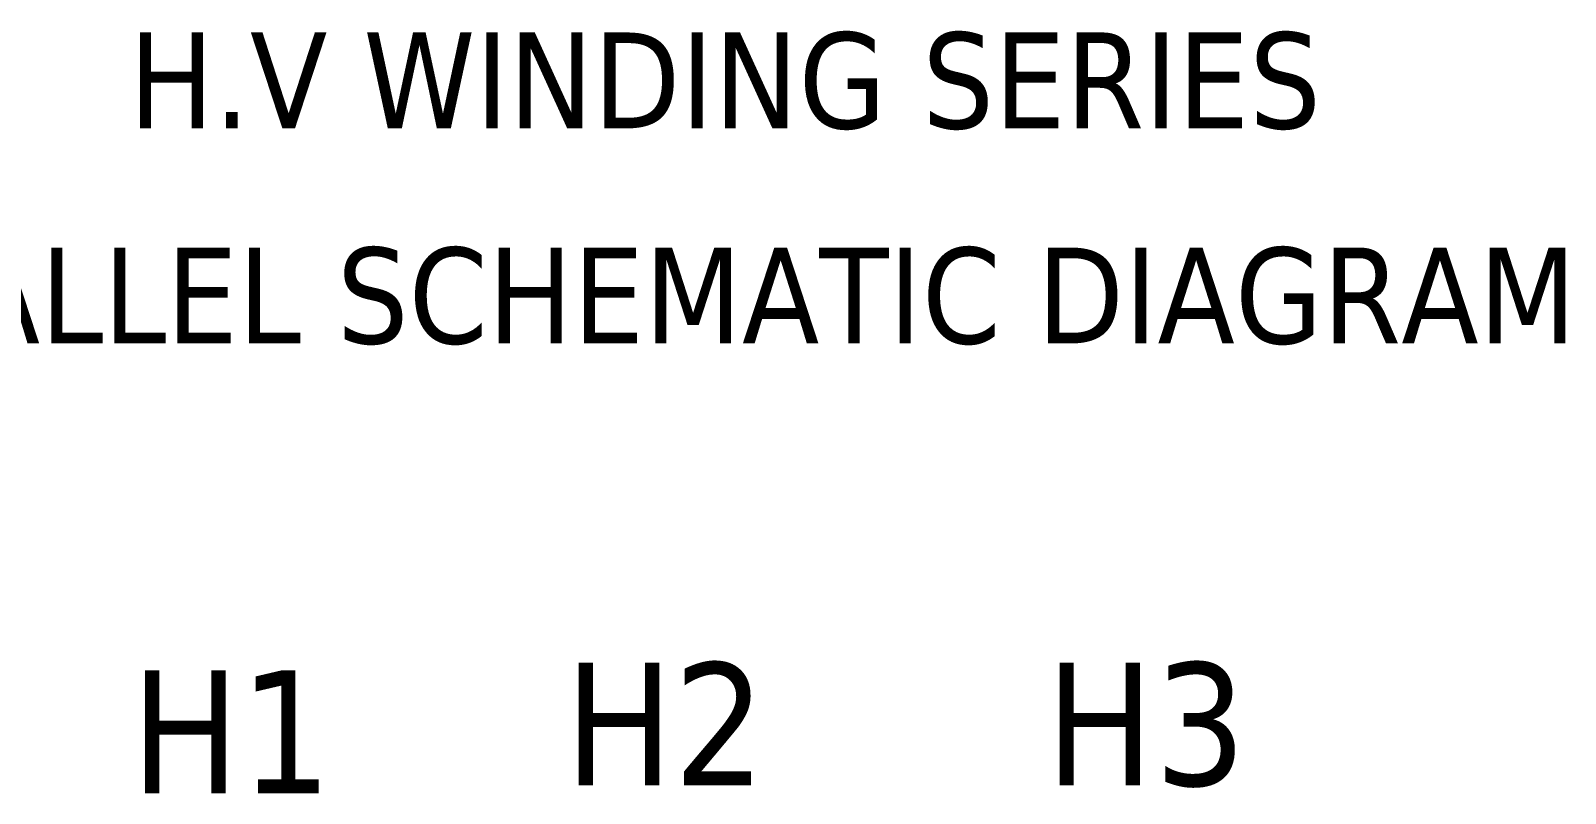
# Model space of a CAD drawing. Header units: millimetres. Extents: x 35720 to 50764, y -47170 to -36532.
# Drawn here: x 43896 to 44802, y -44127 to -43676 of the extents above; entities that cross this region are included whole.
import ezdxf

# ---------------------------------------------------------------- set-up
doc = ezdxf.new("R2010")
doc.units = ezdxf.units.MM
doc.header["$LTSCALE"] = 13
doc.layers.add('铁心', color=3, linetype='Continuous', lineweight=0)
doc.styles.add('Tahoma_txtstyle_30.40_0_0', font='tahoma.ttf')

msp = doc.modelspace()

# ---------------------------------------------------------------- texts
at = {"layer": '铁心', "style": 'Tahoma_txtstyle_30.40_0_0'}
for s, height, p in [('H.V WINDING SERIES ', 56.64258, (43954.114, -43734.001)), ('PARALLEL SCHEMATIC DIAGRAM ', 56.64258, (43723.571, -43860.974)), ('H1', 72.5025, (43955.33, -44126.513)), ('H2', 72.5025, (44211.272, -44121.885)), ('H3', 72.5025, (44495.119, -44121.885))]:
    msp.add_text(s, height=height, dxfattribs=at).set_placement(p)

doc.saveas('drawing.dxf')
